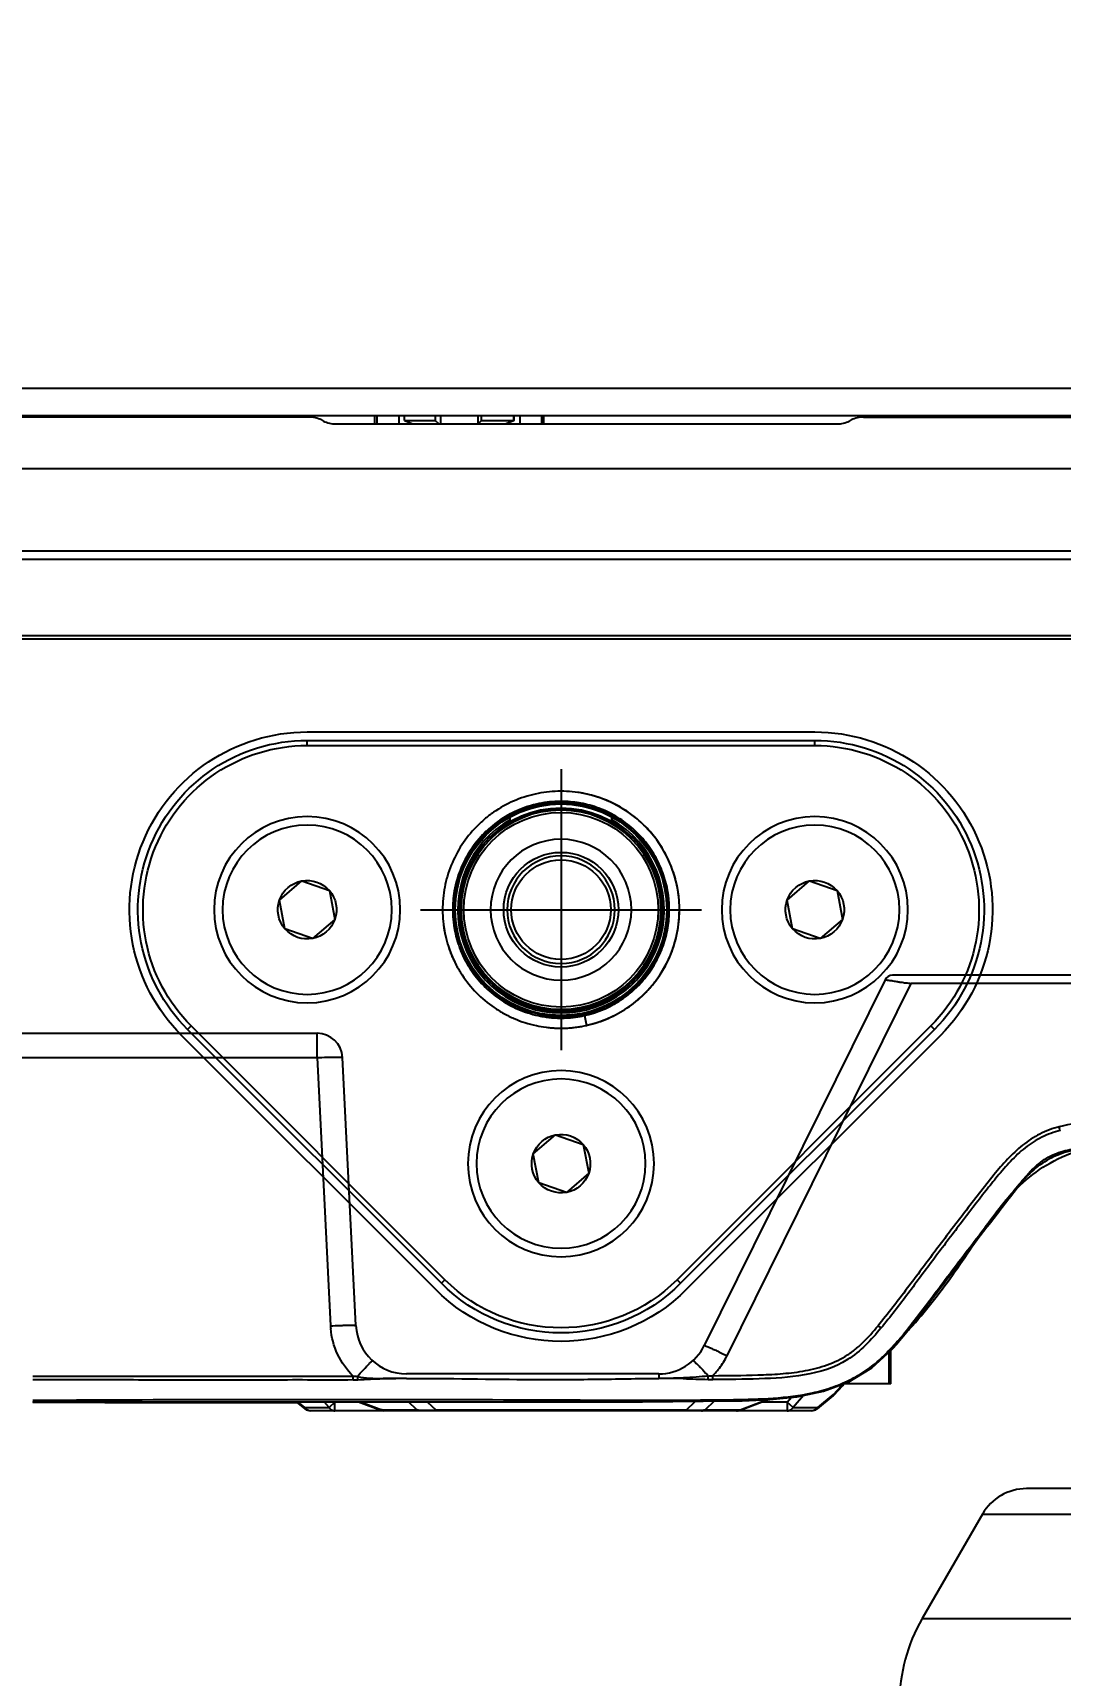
# Model space of a CAD drawing. Header units: millimetres. Extents: x -73584 to -37571, y -61249 to -50748.
# Drawn here: x -54725.5 to -54664.8, y -56893.9 to -56796.9 of the extents above; entities that cross this region are included whole.
import ezdxf

# ---------------------------------------------------------------- set-up
doc = ezdxf.new("R2010")
doc.units = ezdxf.units.MM
doc.header["$LTSCALE"] = 200
doc.header["$PDSIZE"] = -1
doc.linetypes.add('DOT_CENTER', pattern=[14, 12, -1, 0, -1])
for name, color, linetype in [('1', 7, 'Continuous'), ('_X2_56FE5C42_X0__01_3127', 7, 'Continuous'), ('_X2_56FE5C42_X0__01_3128', 7, 'Continuous'), ('DIM', 3, 'Continuous')]:
    doc.layers.add(name, color=color, linetype=linetype)
doc.styles.add('TSSD_Dimension', font='tssdeng.shx', dxfattribs={"width": 0.7, "bigfont": 'hztxt.shx'})
doc.dimstyles.new('TSSD_20_20', dxfattribs={"dimtxt": 60, "dimasz": 20, "dimexe": 20, "dimexo": 50, "dimgap": 20, "dimtad": 1, "dimdec": 0, "dimzin": 0, "dimdsep": 46, "dimtxsty": 'TSSD_Dimension', "dimblk": 'ARCHTICK', "dimcen": 0, "dimdle": 20, "dimclrt": 7, "dimadec": 0, "dimazin": 0, "dimtfac": 1, "dimtdec": 0, "dimtix": 1, "dimtmove": 2, "dimatfit": 3, "dimfxl": 1, "dimtolj": 1, "dimtzin": 0, "dimarcsym": 0})

# ---------------------------------------------------------------- blocks, each defined once
blk = doc.blocks.new('12586')
at = {"color": 7, "linetype": 'Continuous'}
for p, q in [((-40371.546, -54854.821), (-40121.746, -54854.821)), ((-40371.546, -54856.421), (-40121.746, -54856.421)), ((-40296.524, -54856.521), (-40371.233, -54856.521)), ((-40292.652, -54856.921), (-40292.652, -54856.421)), ((-40292.525, -54856.421), (-40292.525, -54856.921)), ((-40291.232, -54856.421), (-40291.231, -54856.921)), ((-40290.897, -54856.729), (-40290.897, -54856.421)), ((-40289.075, -54856.421), (-40289.075, -54856.729)), ((-40288.75, -54856.921), (-40288.75, -54856.421)), ((-40286.552, -54856.421), (-40286.552, -54856.921)), ((-40286.34, -54856.729), (-40286.34, -54856.421)), ((-40284.454, -54856.421), (-40284.454, -54856.729)), ((-40284.406, -54856.729), (-40284.406, -54856.421)), ((-40284.072, -54856.421), (-40284.072, -54856.921)), ((-40282.778, -54856.921), (-40282.778, -54856.421)), ((-40282.652, -54856.921), (-40282.652, -54856.421)), ((-40263.768, -54856.521), (-40229.524, -54856.521)), ((-40262.397, -54856.521), (-40262.397, -54856.421)), ((-40260.897, -54856.521), (-40260.897, -54856.421)), ((-40295.808, -54856.69), (-40295.684, -54856.752)), ((-40294.968, -54856.921), (-40265.324, -54856.921)), ((-40290.897, -54856.729), (-40290.409, -54856.921)), ((-40290.897, -54856.729), (-40289.075, -54856.729)), ((-40288.861, -54856.921), (-40289.075, -54856.729)), ((-40286.34, -54856.729), (-40286.537, -54856.921)), ((-40286.34, -54856.729), (-40284.454, -54856.729)), ((-40284.935, -54856.921), (-40284.454, -54856.729)), ((-40284.406, -54856.729), (-40284.894, -54856.921)), ((-40264.608, -54856.752), (-40264.484, -54856.69)), ((-40319.146, -54859.55), (-40174.146, -54859.55)), ((-40370.397, -54864.921), (-39872.897, -54864.921)), ((-40319.146, -54864.421), (-40146.146, -54864.421)), ((-40284.647, -54880.549), (-40284.647, -54880.154)), ((-40278.647, -54880.549), (-40278.647, -54880.152)), ((-40288.566, -54886.677), (-40288.565, -54886.686)), ((-40288.566, -54886.677), (-40288.565, -54886.686)), ((-40287.717, -54887.647), (-40287.712, -54887.662)), ((-40287.716, -54887.647), (-40287.707, -54887.677)), ((-40287.712, -54887.662), (-40287.707, -54887.677)), ((-40287.79, -54888.976), (-40287.785, -54888.986)), ((-40287.79, -54888.976), (-40287.785, -54888.986)), ((-40182.606, -54889.487), (-40262.049, -54889.487)), ((-40262.497, -54889.765), (-40273.178, -54911.369)), ((-40271.833, -54911.97), (-40260.956, -54889.975)), ((-40182.606, -54889.971), (-40260.956, -54889.975)), ((-40280.265, -54891.87), (-40280.135, -54892.456)), ((-40328.347, -54892.921), (-40296.061, -54892.921)), ((-40296.061, -54894.357), (-40296.061, -54892.921)), ((-40327.947, -54894.357), (-40296.061, -54894.357)), ((-40296.061, -54894.357), (-40295.265, -54910.201)), ((-40293.767, -54910.19), (-40294.563, -54894.346)), ((-40312.858, -54913.172), (-40293.938, -54913.172)), ((-40293.938, -54913.4), (-40293.938, -54913.172)), ((-40275.867, -54913.039), (-40290.771, -54913.039)), ((-40272.675, -54913.372), (-40272.677, -54913.15)), ((-40312.858, -54914.695), (-40312.858, -54914.722)), ((-40297.719, -54914.722), (-40297.258, -54914.722)), ((-40297.719, -54914.723), (-40297.258, -54914.723))]:
    blk.add_line(p, q, dxfattribs=at)
for points in [[(-40271.462, -54914.641), (-40270.944, -54914.628), (-40269.313, -54914.557), (-40267.703, -54914.392), (-40266.132, -54914.067), (-40264.641, -54913.516), (-40263.279, -54912.689), (-40262.09, -54911.609), (-40261.726, -54911.204)], [(-40312.858, -54914.689), (-40305.891, -54914.689), (-40298.114, -54914.69), (-40290.673, -54914.687), (-40283.574, -54914.686), (-40276.823, -54914.695), (-40271.462, -54914.642)]]:
    blk.add_lwpolyline(points, dxfattribs=at)
for radius in [6.25, 5.9, 5.75, 3.388, 2.941]:
    blk.add_circle((-40281.647, -54885.621), radius, dxfattribs=at)
for centre, radius, start, end in [((-40296.524, -54858.121), 1.6, 63.43495, 90), ((-40263.768, -54858.121), 1.6, 90, 116.56505), ((-40294.968, -54855.321), 1.6, 243.43495, 270), ((-40265.324, -54855.321), 1.6, 270, 296.56505), ((-40281.647, -54885.625), 7.004, 80.39106, 81.90743), ((-40281.647, -54885.621), 7, 282.66703, 80.38883), ((-40281.646, -54885.617), 6.996, 79.353, 80.39098), ((-40281.648, -54885.627), 6.406, 80.73124, 83.32806), ((-40281.648, -54885.629), 6.409, 80.49497, 80.73138), ((-40281.648, -54885.63), 6.409, 80.26272, 80.49497), ((-40281.647, -54885.621), 6.1, 119.47483, 60.50866), ((-40281.647, -54885.621), 6.4, 282.4693, 11.83589), ((-40281.634, -54885.618), 6.387, 13.45725, 14.3024), ((-40281.637, -54885.619), 6.39, 11.83339, 13.45683), ((-40281.637, -54885.62), 6.99, 8.13284, 9.72079), ((-40281.633, -54885.619), 6.986, 7.30389, 8.13244), ((-40281.648, -54885.622), 6.999, 186.8209, 187.588), ((-40281.656, -54885.623), 6.991, 187.58793, 188.67282), ((-40281.647, -54885.621), 7, 188.67611, 190.64241), ((-40281.649, -54885.621), 6.998, 188.74753, 192.25943), ((-40281.66, -54885.623), 6.387, 188.17754, 188.45543), ((-40281.656, -54885.622), 6.39, 188.45747, 190.03392), ((-40281.638, -54885.619), 6.408, 188.46255, 197.60041), ((-40281.639, -54885.619), 6.408, 193.45731, 196.0237), ((-40281.65, -54885.622), 6.396, 196.02364, 198.45625), ((-40281.663, -54885.626), 6.383, 197.60779, 198.46059), ((-40281.648, -54885.621), 6.998, 198.16451, 200.67268), ((-40281.66, -54885.625), 6.986, 198.69601, 199.60117), ((-40281.635, -54885.616), 7.012, 199.6029, 203.66484), ((-40281.638, -54885.618), 7.009, 200.67258, 203.177), ((-40281.641, -54885.619), 7.006, 203.1769, 205.68232), ((-40281.633, -54885.615), 7.015, 203.66413, 205.44928), ((-40281.653, -54885.625), 6.993, 205.44817, 208.63483), ((-40281.636, -54885.616), 6.411, 200.07798, 202.70069), ((-40281.64, -54885.618), 6.407, 201.16855, 203.7352), ((-40281.632, -54885.615), 6.416, 202.70027, 205.16131), ((-40281.64, -54885.618), 6.408, 203.73509, 206.30148), ((-40281.647, -54885.622), 6.399, 205.16084, 207.78617), ((-40281.65, -54885.623), 6.396, 206.30142, 208.73402), ((-40281.669, -54885.633), 6.375, 207.78713, 208.73474), ((-40262.049, -54889.987), 0.5, 90, 153.69201), ((-40259.757, -54877.892), 12.143, 261.44415, 262.84591), ((-40259.966, -54879.586), 10.436, 262.82386, 264.55372), ((-40281.644, -54885.61), 7.011, 257.82611, 258.02263), ((-40281.645, -54885.616), 7.005, 258.02222, 262.75052), ((-40281.648, -54885.63), 6.391, 259.16792, 259.79162), ((-40281.646, -54885.621), 6.4, 259.16552, 262.29319), ((-40281.648, -54885.626), 6.395, 261.33672, 262.29826), ((-40281.646, -54885.618), 6.403, 262.2984, 263.96233), ((-40281.646, -54885.615), 6.406, 262.29865, 263.25547), ((-40281.646, -54885.612), 6.409, 263.9624, 266.42576), ((-40281.646, -54885.62), 6.401, 265.77381, 268.29527), ((-40281.646, -54885.617), 6.404, 266.42563, 269.05193), ((-40281.647, -54885.631), 6.39, 268.29628, 270.82186), ((-40281.647, -54885.617), 6.404, 270.82228, 273.34252), ((-40281.647, -54885.621), 6.4, 271.52166, 274.15255), ((-40281.647, -54885.612), 6.409, 273.34241, 275.86074), ((-40281.647, -54885.612), 6.409, 274.15241, 276.61023), ((-40281.646, -54885.62), 6.401, 275.86064, 278.3821), ((-40281.646, -54885.627), 6.994, 277.64012, 280.10664), ((-40281.645, -54885.631), 6.39, 278.38311, 280.9087), ((-40281.645, -54885.629), 6.991, 277.70293, 279.89497), ((-40281.645, -54885.631), 6.39, 279.24303, 281.70453), ((-40281.649, -54885.612), 7.009, 282.47099, 282.87651), ((-40281.648, -54885.612), 7.009, 282.47041, 282.66703), ((-40296.061, -54894.421), 1.5, 2.87547, 90), ((-40281.646, -54885.614), 7.007, 262.95177, 265.31491), ((-40281.646, -54885.622), 6.999, 264.24499, 267.75645), ((-40281.647, -54885.626), 6.995, 265.31479, 267.78111), ((-40281.647, -54885.63), 6.991, 267.75832, 269.68446), ((-40281.647, -54885.627), 6.994, 267.78254, 270.24903), ((-40281.647, -54885.614), 7.007, 270.24894, 272.711), ((-40281.647, -54885.613), 7.008, 272.7109, 275.17246), ((-40281.646, -54885.626), 6.995, 275.17237, 277.63869), ((-40071.273, -55047.155), 233.93, 141.92436, 142.38081), ((-40290.585, -54909.949), 4.687, 183.09262, 185.01805), ((-40290.771, -54910.039), 3, 182.87547, 270), ((-40276.726, -54896.452), 20.978, 313.85531, 316.92353), ((-40280.988, -54892.437), 26.834, 316.8775, 318.38832), ((-40283.537, -54890.155), 30.255, 318.36296, 318.5226), ((-40275.867, -54910.039), 3, 270, 333.69201), ((-40274.521, -54898.717), 17.817, 313.02721, 313.78645), ((-40275.88, -54909.967), 4.515, 318.25995, 321.33645), ((-40275.882, -54909.965), 4.518, 321.33917, 332.41937), ((-40275.836, -54909.991), 4.465, 332.44197, 333.69168), ((-40293.557, -54908.993), 4.196, 264.78754, 268.31473), ((-40295.492, -54880.05), 33.386, 272.66808, 273.1496), ((-40290.963, -54962.368), 49.059, 90.52193, 91.39901), ((-40290.775, -54982.275), 68.967, 89.99649, 90.52766), ((-40275.44, -54949.532), 36.225, 89.79265, 90.67982), ((-40275.429, -54941.947), 28.64, 89.53371, 89.76084), ((-40275.563, -54952.338), 39.033, 88.31984, 89.46141), ((-40272.726, -54909.077), 4.294, 266.93209, 270.68591), ((-40273.101, -54909.002), 4.169, 272.26498, 275.83105), ((-40275.867, -54909.978), 4.498, 315.16257, 318.26001), ((-40269.028, -54905.848), 8.789, 296.98008, 297.97762)]:
    blk.add_arc(centre, radius, start, end, dxfattribs=at)
for points, knots in [([(-40280.478, -54878.719), (-40280.921, -54878.644), (-40281.601, -54878.596), (-40282.5, -54878.662), (-40283.389, -54878.815), (-40284.467, -54879.166), (-40285.457, -54879.719), (-40286.174, -54880.268), (-40286.834, -54880.883), (-40287.544, -54881.769), (-40288.174, -54882.975), (-40288.562, -54884.28), (-40288.69, -54885.636), (-40288.556, -54886.991), (-40288.228, -54888.078), (-40287.845, -54888.897), (-40287.384, -54889.676), (-40286.67, -54890.559), (-40285.798, -54891.289), (-40285.027, -54891.763), (-40284.215, -54892.16), (-40283.564, -54892.368), (-40283.123, -54892.464)], [0, 0, 0, 0, 0.06235, 0.093571, 0.124797, 0.187192, 0.249609, 0.280861, 0.312117, 0.374572, 0.437043, 0.49953, 0.562032, 0.624548, 0.687075, 0.71838, 0.749687, 0.812235, 0.874792, 0.90611, 0.937429, 1, 1, 1, 1]), ([(-40274.747, -54884.439), (-40274.807, -54884.09), (-40274.98, -54883.4), (-40275.393, -54882.417), (-40275.949, -54881.507), (-40276.638, -54880.693), (-40277.441, -54879.991), (-40278.341, -54879.42), (-40279.318, -54878.991), (-40280.005, -54878.807), (-40280.353, -54878.742)], [0, 0, 0, 0, 0.125, 0.25, 0.375001, 0.5, 0.625, 0.75, 0.875, 1, 1, 1, 1]), ([(-40280.903, -54879.264), (-40281.387, -54879.208), (-40282.371, -54879.206), (-40283.806, -54879.537), (-40285.13, -54880.185), (-40286.271, -54881.116), (-40287.172, -54882.282), (-40287.785, -54883.623), (-40288.079, -54885.066), (-40288.051, -54886.05), (-40287.981, -54886.532)], [0, 0, 0, 0, 0.125, 0.25, 0.375, 0.5, 0.625, 0.75, 0.875, 1, 1, 1, 1]), ([(-40280.616, -54879.305), (-40281.024, -54879.238), (-40281.648, -54879.197), (-40282.474, -54879.265), (-40283.291, -54879.411), (-40284.279, -54879.743), (-40285.184, -54880.259), (-40285.837, -54880.771), (-40286.439, -54881.343), (-40287.081, -54882.165), (-40287.647, -54883.281), (-40287.986, -54884.486), (-40288.086, -54885.734), (-40287.943, -54886.978), (-40287.624, -54887.973), (-40287.258, -54888.72), (-40286.821, -54889.428), (-40286.148, -54890.227), (-40285.333, -54890.882), (-40284.615, -54891.302), (-40283.86, -54891.651), (-40283.257, -54891.829), (-40282.849, -54891.907)], [0, 0, 0, 0, 0.062324, 0.093534, 0.12475, 0.187129, 0.249532, 0.280779, 0.312033, 0.374481, 0.436951, 0.499439, 0.561945, 0.624467, 0.687003, 0.718314, 0.749627, 0.812188, 0.874759, 0.906085, 0.937413, 1, 1, 1, 1]), ([(-40280.265, -54891.87), (-40279.907, -54891.791), (-40279.204, -54891.571), (-40278.222, -54891.065), (-40277.34, -54890.398), (-40276.585, -54889.59), (-40275.98, -54888.663), (-40275.542, -54887.646), (-40275.285, -54886.568), (-40275.217, -54885.461), (-40275.34, -54884.358), (-40275.651, -54883.293), (-40276.141, -54882.296), (-40276.795, -54881.398), (-40277.595, -54880.625), (-40278.363, -54880.106), (-40279.024, -54879.774), (-40279.711, -54879.501), (-40280.251, -54879.364), (-40280.616, -54879.305)], [0, 0, 0, 0, 0.062213, 0.124469, 0.186766, 0.249104, 0.311482, 0.373898, 0.436352, 0.498842, 0.561368, 0.623927, 0.68652, 0.749145, 0.8118, 0.874486, 0.905869, 0.937259, 1, 1, 1, 1]), ([(-40280.087, -54892.445), (-40279.668, -54892.349), (-40278.847, -54892.08), (-40277.712, -54891.458), (-40276.876, -54890.775), (-40276.291, -54890.144), (-40275.767, -54889.463), (-40275.233, -54888.524), (-40274.881, -54887.504), (-40274.714, -54886.66), (-40274.626, -54885.805), (-40274.649, -54885.157), (-40274.703, -54884.731)], [0, 0, 0, 0, 0.124967, 0.249934, 0.3749, 0.43745, 0.5, 0.624967, 0.749934, 0.812483, 0.875033, 1, 1, 1, 1]), ([(-40262.497, -54889.765), (-40262.495, -54889.761), (-40262.473, -54889.764), (-40262.442, -54889.763), (-40262.383, -54889.771), (-40262.307, -54889.781), (-40262.21, -54889.795), (-40262.049, -54889.821), (-40261.92, -54889.843), (-40261.829, -54889.858)], [0, 0, 0, 0, 0.020854, 0.073762, 0.15865, 0.274551, 0.4193, 0.590274, 1, 1, 1, 1]), ([(-40261.829, -54889.858), (-40261.808, -54889.861), (-40261.72, -54889.876), (-40261.631, -54889.89), (-40261.564, -54889.9)], [0, 0, 0, 0, 0.239887, 1, 1, 1, 1]), ([(-40282.529, -54892.565), (-40282.132, -54892.616), (-40281.326, -54892.648), (-40280.527, -54892.542), (-40280.135, -54892.456)], [0, 0, 0, 0, 0.499989, 1, 1, 1, 1]), ([(-40282.504, -54891.963), (-40282.133, -54892.014), (-40281.379, -54892.049), (-40280.631, -54891.951), (-40280.265, -54891.87)], [0, 0, 0, 0, 0.499987, 1, 1, 1, 1]), ([(-40296.061, -54894.357), (-40295.87, -54894.348), (-40295.593, -54894.336), (-40295.24, -54894.326), (-40295.017, -54894.322), (-40294.832, -54894.322), (-40294.697, -54894.325), (-40294.611, -54894.331), (-40294.576, -54894.338), (-40294.563, -54894.343), (-40294.563, -54894.346)], [0, 0, 0, 0, 0.38161, 0.554046, 0.705081, 0.829079, 0.921515, 0.978703, 0.993646, 1, 1, 1, 1]), ([(-40236.1, -54898.156), (-40237.443, -54898.156), (-40240.13, -54898.157), (-40243.49, -54898.155), (-40246.176, -54898.16), (-40247.855, -54898.151), (-40249.2, -54898.159), (-40250.542, -54898.185), (-40251.554, -54898.28), (-40252.204, -54898.443)], [0, 0, 0, 0, 0.250029, 0.500048, 0.625089, 0.749955, 0.812497, 0.875288, 1, 1, 1, 1]), ([(-40252.204, -54898.443), (-40252.599, -54898.542), (-40253.367, -54898.833), (-40254.393, -54899.507), (-40255.278, -54900.352), (-40255.806, -54900.97), (-40256.062, -54901.285)], [0, 0, 0, 0, 0.250137, 0.50023, 0.750295, 1, 1, 1, 1]), ([(-40252.149, -54898.658), (-40252.522, -54898.757), (-40253.253, -54899.029), (-40254.246, -54899.657), (-40255.095, -54900.482), (-40255.613, -54901.077), (-40255.867, -54901.384)], [0, 0, 0, 0, 0.246372, 0.495276, 0.745481, 1, 1, 1, 1]), ([(-40252.149, -54898.658), (-40252.153, -54898.644), (-40252.172, -54898.572), (-40252.19, -54898.5), (-40252.204, -54898.443)], [0, 0, 0, 0, 0.201303, 1, 1, 1, 1]), ([(-40236.1, -54899.712), (-40236.951, -54899.711), (-40238.654, -54899.706), (-40241.209, -54899.704), (-40243.764, -54899.707), (-40246.321, -54899.7), (-40248.866, -54899.726), (-40251.029, -54899.656), (-40252.663, -54900.222), (-40253.745, -54900.937), (-40254.592, -54901.908), (-40255.093, -54902.598), (-40255.356, -54902.935)], [0, 0, 0, 0, 0.124879, 0.249769, 0.37466, 0.49955, 0.624428, 0.749305, 0.812272, 0.874888, 0.93725, 1, 1, 1, 1]), ([(-40254.666, -54901.949), (-40254.421, -54901.658), (-40253.947, -54901.088), (-40253.12, -54900.345), (-40252.119, -54899.875), (-40251.025, -54899.694), (-40249.904, -54899.633), (-40248.767, -54899.626), (-40247.627, -54899.623), (-40246.105, -54899.627), (-40244.203, -54899.625), (-40241.921, -54899.625), (-40239.638, -54899.626), (-40238.116, -54899.626), (-40237.356, -54899.626)], [0, 0, 0, 0, 0.062968, 0.12315, 0.182735, 0.243492, 0.305968, 0.368988, 0.432009, 0.495142, 0.621361, 0.747569, 0.873787, 1, 1, 1, 1]), ([(-40252.743, -54900.584), (-40252.135, -54900.239), (-40250.823, -54899.695), (-40248.705, -54899.547), (-40246.956, -54899.682), (-40245.545, -54899.767), (-40244.14, -54899.799), (-40242.392, -54899.778), (-40240.296, -54899.733), (-40238.199, -54899.735), (-40236.8, -54899.741), (-40236.1, -54899.741)], [0, 0, 0, 0, 0.124871, 0.248647, 0.374984, 0.438198, 0.500961, 0.625697, 0.750209, 0.875052, 1, 1, 1, 1]), ([(-40256.062, -54901.285), (-40256.358, -54901.648), (-40256.931, -54902.39), (-40257.795, -54903.498), (-40258.65, -54904.614), (-40259.779, -54906.109), (-40261.174, -54907.991), (-40262.32, -54909.474), (-40262.913, -54910.2)], [0, 0, 0, 0, 0.124998, 0.249999, 0.374999, 0.499999, 0.749997, 1, 1, 1, 1]), ([(-40256.058, -54903.661), (-40255.671, -54903.144), (-40255.12, -54902.475), (-40254.497, -54901.878), (-40254.335, -54901.734)], [0, 0, 0, 0, 0.748971, 1, 1, 1, 1]), ([(-40256.542, -54902.23), (-40257.051, -54902.879), (-40258.069, -54904.202), (-40259.601, -54906.223), (-40261.132, -54908.294), (-40262.181, -54909.674), (-40262.737, -54910.339)], [0, 0, 0, 0, 0.242639, 0.49081, 0.745256, 1, 1, 1, 1]), ([(-40255.356, -54902.935), (-40255.891, -54903.619), (-40256.952, -54904.992), (-40258.527, -54907.066), (-40260.108, -54909.143), (-40261.157, -54910.536), (-40261.729, -54911.197)], [0, 0, 0, 0, 0.249467, 0.499018, 0.748845, 1, 1, 1, 1]), ([(-40255.425, -54902.887), (-40255.414, -54902.896), (-40255.403, -54902.905), (-40255.347, -54902.944), (-40255.356, -54902.935)], [0, 0, 0, 0, 0.525405, 1, 1, 1, 1]), ([(-40260.87, -54910.194), (-40260.419, -54909.684), (-40259.557, -54908.639), (-40258.351, -54907.007), (-40257.22, -54905.327), (-40256.464, -54904.204), (-40256.058, -54903.661)], [0, 0, 0, 0, 0.251392, 0.500124, 0.749519, 1, 1, 1, 1]), ([(-40260.776, -54909.89), (-40260.07, -54908.972), (-40258.676, -54907.122), (-40257.273, -54905.279), (-40256.566, -54904.361)], [0, 0, 0, 0, 0.500114, 1, 1, 1, 1]), ([(-40261.795, -54911.158), (-40261.706, -54911.055), (-40261.358, -54910.639), (-40261.024, -54910.212), (-40260.776, -54909.89)], [0, 0, 0, 0, 0.251312, 1, 1, 1, 1]), ([(-40295.265, -54910.201), (-40295.082, -54910.192), (-40294.808, -54910.181), (-40294.456, -54910.171), (-40294.221, -54910.166), (-40294.034, -54910.167), (-40293.886, -54910.168), (-40293.82, -54910.179), (-40293.767, -54910.181), (-40293.767, -54910.19)], [0, 0, 0, 0, 0.367238, 0.545804, 0.705333, 0.834646, 0.927747, 0.981577, 1, 1, 1, 1]), ([(-40293.938, -54913.172), (-40294.31, -54912.801), (-40294.935, -54911.924), (-40295.208, -54910.882), (-40295.254, -54910.359)], [0, 0, 0, 0, 0.50003, 1, 1, 1, 1]), ([(-40272.677, -54913.15), (-40271.79, -54913.14), (-40270.459, -54913.134), (-40268.686, -54913.051), (-40267.36, -54912.907), (-40266.057, -54912.601), (-40265.034, -54912.142), (-40264.297, -54911.641), (-40263.631, -54911.051), (-40263.194, -54910.544), (-40262.913, -54910.2)], [0, 0, 0, 0, 0.249714, 0.374576, 0.499555, 0.624575, 0.749942, 0.812405, 0.874828, 1, 1, 1, 1]), ([(-40262.737, -54910.339), (-40263.318, -54911.032), (-40264.582, -54912.405), (-40267.257, -54913.221), (-40269.959, -54913.343), (-40271.765, -54913.387), (-40272.675, -54913.372)], [0, 0, 0, 0, 0.250242, 0.500613, 0.748194, 1, 1, 1, 1]), ([(-40262.738, -54910.338), (-40262.75, -54910.329), (-40262.809, -54910.284), (-40262.867, -54910.237), (-40262.913, -54910.2)], [0, 0, 0, 0, 0.204171, 1, 1, 1, 1]), ([(-40273.178, -54911.369), (-40273.177, -54911.367), (-40273.165, -54911.367), (-40273.134, -54911.375), (-40273.057, -54911.403), (-40272.934, -54911.454), (-40272.761, -54911.529), (-40272.553, -54911.624), (-40272.238, -54911.772), (-40271.996, -54911.89), (-40271.833, -54911.97)], [0, 0, 0, 0, 0.005344, 0.018455, 0.072041, 0.164747, 0.293578, 0.452685, 0.631152, 1, 1, 1, 1]), ([(-40262.747, -54912.141), (-40262.664, -54912.064), (-40262.334, -54911.749), (-40262.025, -54911.413), (-40261.799, -54911.155)], [0, 0, 0, 0, 0.247856, 1, 1, 1, 1]), ([(-40261.798, -54911.156), (-40261.782, -54911.168), (-40261.76, -54911.186), (-40261.737, -54911.199), (-40261.728, -54911.205), (-40261.726, -54911.204)], [0, 0, 0, 0, 0.718869, 0.917635, 1, 1, 1, 1]), ([(-40293.68, -54913.188), (-40293.568, -54913.065), (-40293.403, -54912.887), (-40293.192, -54912.661), (-40293.057, -54912.52), (-40292.947, -54912.408), (-40292.874, -54912.336), (-40292.83, -54912.296), (-40292.808, -54912.276), (-40292.796, -54912.268), (-40292.787, -54912.261), (-40292.785, -54912.263)], [0, 0, 0, 0, 0.38669, 0.565302, 0.719937, 0.841748, 0.928934, 0.95954, 0.981501, 0.994867, 1, 1, 1, 1]), ([(-40273.838, -54912.249), (-40273.836, -54912.247), (-40273.826, -54912.255), (-40273.813, -54912.264), (-40273.788, -54912.286), (-40273.74, -54912.331), (-40273.661, -54912.409), (-40273.548, -54912.522), (-40273.415, -54912.66), (-40273.208, -54912.877), (-40273.047, -54913.049), (-40272.936, -54913.168)], [0, 0, 0, 0, 0.005706, 0.020712, 0.045335, 0.07956, 0.175413, 0.301884, 0.451972, 0.621071, 1, 1, 1, 1]), ([(-40271.463, -54914.56), (-40270.676, -54914.547), (-40269.111, -54914.513), (-40267.168, -54914.279), (-40265.67, -54913.874), (-40264.604, -54913.438), (-40263.611, -54912.871), (-40263.023, -54912.394), (-40262.747, -54912.141)], [0, 0, 0, 0, 0.25468, 0.507088, 0.630998, 0.755956, 0.878769, 1, 1, 1, 1]), ([(-40293.938, -54913.4), (-40294.734, -54913.437), (-40296.321, -54913.392), (-40298.687, -54913.41), (-40301.036, -54913.412), (-40303.38, -54913.409), (-40305.73, -54913.405), (-40308.89, -54913.398), (-40311.268, -54913.394), (-40312.858, -54913.389)], [0, 0, 0, 0, 0.126307, 0.251436, 0.375225, 0.498844, 0.622982, 0.747819, 1, 1, 1, 1]), ([(-40293.68, -54913.188), (-40293.679, -54913.207), (-40293.673, -54913.273), (-40293.666, -54913.339), (-40293.658, -54913.386)], [0, 0, 0, 0, 0.283938, 1, 1, 1, 1]), ([(-40290.771, -54913.308), (-40288.287, -54913.303), (-40284.562, -54913.387), (-40279.595, -54913.366), (-40277.112, -54913.317), (-40275.87, -54913.309)], [0, 0, 0, 0, 0.500017, 0.750016, 1, 1, 1, 1]), ([(-40275.867, -54913.039), (-40275.869, -54913.039), (-40275.866, -54913.049), (-40275.869, -54913.059), (-40275.868, -54913.084), (-40275.869, -54913.129), (-40275.869, -54913.206), (-40275.87, -54913.272), (-40275.87, -54913.31)], [0, 0, 0, 0, 0.01731, 0.068234, 0.151354, 0.265245, 0.579636, 1, 1, 1, 1]), ([(-40272.956, -54913.367), (-40272.954, -54913.353), (-40272.945, -54913.287), (-40272.939, -54913.221), (-40272.936, -54913.168)], [0, 0, 0, 0, 0.203965, 1, 1, 1, 1]), ([(-40312.858, -54914.598), (-40309.409, -54914.574), (-40302.51, -54914.548), (-40292.163, -54914.549), (-40281.814, -54914.568), (-40274.914, -54914.617), (-40271.463, -54914.56)], [0, 0, 0, 0, 0.249997, 0.499986, 0.749874, 1, 1, 1, 1]), ([(-40271.463, -54914.56), (-40271.463, -54914.571), (-40271.463, -54914.591), (-40271.461, -54914.617), (-40271.464, -54914.632), (-40271.46, -54914.641), (-40271.462, -54914.642)], [0, 0, 0, 0, 0.41346, 0.733034, 0.933238, 1, 1, 1, 1])]:
    blk.add_open_spline(points, degree=3, knots=knots, dxfattribs=at)
for points in [[(-40254.335, -54901.734), (-40253.848, -54901.297), (-40253.313, -54900.907), (-40252.743, -54900.584)], [(-40255.867, -54901.384), (-40256.096, -54901.662), (-40256.32, -54901.946), (-40256.542, -54902.23)], [(-40255.425, -54902.888), (-40255.177, -54902.571), (-40254.925, -54902.256), (-40254.666, -54901.949)], [(-40293.68, -54913.188), (-40293.203, -54913.303), (-40292.703, -54913.309), (-40292.212, -54913.311)], [(-40293.658, -54913.386), (-40293.159, -54913.359), (-40292.66, -54913.336), (-40292.161, -54913.324)], [(-40292.212, -54913.311), (-40291.945, -54913.313), (-40291.677, -54913.311), (-40291.41, -54913.311)], [(-40274.4, -54913.28), (-40274.665, -54913.291), (-40274.93, -54913.298), (-40275.196, -54913.305)], [(-40274.418, -54913.322), (-40273.931, -54913.336), (-40273.444, -54913.355), (-40272.956, -54913.367)], [(-40272.936, -54913.168), (-40273.423, -54913.22), (-40273.911, -54913.26), (-40274.4, -54913.28)], [(-40312.858, -54914.722), (-40307.812, -54914.722), (-40302.766, -54914.723), (-40297.719, -54914.723)]]:
    blk.add_open_spline(points, degree=3, dxfattribs=at)
at = {"layer": '_X2_56FE5C42_X0__01_3127', "color": 7, "linetype": 'Continuous'}
for p, q in [((-40265.543, -54914.258), (-40265.077, -54913.754)), ((-40265.03, -54913.765), (-40265.523, -54914.298)), ((-40265.077, -54913.754), (-40265.286, -54913.754)), ((-40297.297, -54914.69), (-40296.783, -54915.109)), ((-40297.22, -54914.69), (-40296.814, -54915.021)), ((-40295.357, -54915.021), (-40295.645, -54914.689)), ((-40295.011, -54914.721), (-40295.357, -54915.021)), ((-40295.039, -54914.689), (-40295.011, -54914.721)), ((-40295.011, -54915.221), (-40295.011, -54914.721)), ((-40293.525, -54914.721), (-40295.011, -54914.721)), ((-40293.61, -54914.689), (-40292.288, -54915.189)), ((-40293.497, -54914.689), (-40292.229, -54915.168)), ((-40290.16, -54915.168), (-40290.661, -54914.687)), ((-40289.551, -54914.687), (-40289.033, -54915.185)), ((-40274.26, -54915.185), (-40273.718, -54914.664)), ((-40272.597, -54914.653), (-40273.133, -54915.168)), ((-40271.064, -54915.168), (-40269.465, -54914.563)), ((-40269.337, -54914.558), (-40271.005, -54915.189)), ((-40268.282, -54914.721), (-40269.769, -54914.721)), ((-40268.282, -54914.721), (-40268.026, -54914.425)), ((-40268.282, -54914.721), (-40268.282, -54915.221)), ((-40267.936, -54915.021), (-40268.282, -54914.721)), ((-40267.323, -54914.314), (-40267.936, -54915.021)), ((-40265.574, -54914.346), (-40266.51, -54915.109)), ((-40266.479, -54915.021), (-40265.543, -54914.258)), ((-40265.536, -54914.268), (-40265.543, -54914.258)), ((-40296.814, -54915.021), (-40295.357, -54915.021)), ((-40266.826, -54915.221), (-40296.467, -54915.221)), ((-40292.288, -54915.189), (-40292.288, -54915.189)), ((-40292.229, -54915.168), (-40290.16, -54915.168)), ((-40289.033, -54915.221), (-40289.033, -54915.185)), ((-40274.26, -54915.185), (-40289.033, -54915.185)), ((-40274.26, -54915.221), (-40274.26, -54915.185)), ((-40273.133, -54915.168), (-40271.064, -54915.168)), ((-40267.936, -54915.021), (-40266.479, -54915.021))]:
    blk.add_line(p, q, dxfattribs=at)
for points in [[(-40292.288, -54915.189), (-40292.271, -54915.195), (-40292.192, -54915.214), (-40292.111, -54915.221)], [(-40271.182, -54915.221), (-40271.101, -54915.214), (-40271.022, -54915.195), (-40271.005, -54915.189)]]:
    blk.add_lwpolyline(points, dxfattribs=at)
for centre, radius, start, end in [((-40265.397, -54913.425), 0.5, 317.22375, 336.25168), ((-40265.89, -54913.958), 0.5, 309.18288, 317.22375), ((-40296.406, -54914.756), 0.486, 212.98319, 221.5186), ((-40296.467, -54914.721), 0.5, 230.81712, 270), ((-40289.513, -54892.6), 22.59, 271.01196, 271.21911), ((-40273.773, -54892.204), 22.986, 268.78627, 268.98962), ((-40266.826, -54914.721), 0.5, 270, 309.17258), ((-40266.885, -54914.757), 0.484, 317.11927, 327.02598)]:
    blk.add_arc(centre, radius, start, end, dxfattribs=at)
for points, knots in [([(-40265.029, -54913.659), (-40265.032, -54913.668), (-40265.046, -54913.701), (-40265.063, -54913.732), (-40265.077, -54913.754)], [0, 0, 0, 0, 0.252623, 1, 1, 1, 1]), ([(-40265.077, -54913.754), (-40265.071, -54913.762), (-40265.064, -54913.772), (-40265.057, -54913.784), (-40265.056, -54913.789), (-40265.056, -54913.791)], [0, 0, 0, 0, 0.656301, 0.865922, 1, 1, 1, 1]), ([(-40265.057, -54913.794), (-40265.037, -54913.773), (-40265.005, -54913.725), (-40264.987, -54913.67), (-40264.981, -54913.642)], [0, 0, 0, 0, 0.491711, 1, 1, 1, 1]), ([(-40264.959, -54913.634), (-40264.962, -54913.647), (-40264.978, -54913.694), (-40265.004, -54913.738), (-40265.03, -54913.765)], [0, 0, 0, 0, 0.256438, 1, 1, 1, 1]), ([(-40265.543, -54914.258), (-40265.543, -54914.265), (-40265.544, -54914.289), (-40265.549, -54914.313), (-40265.558, -54914.328)], [0, 0, 0, 0, 0.285771, 1, 1, 1, 1]), ([(-40265.523, -54914.291), (-40265.523, -54914.289), (-40265.527, -54914.281), (-40265.532, -54914.274), (-40265.536, -54914.268)], [0, 0, 0, 0, 0.179605, 1, 1, 1, 1]), ([(-40265.523, -54914.298), (-40265.522, -54914.297), (-40265.521, -54914.295), (-40265.522, -54914.292), (-40265.523, -54914.291)], [0, 0, 0, 0, 0.183091, 1, 1, 1, 1]), ([(-40296.814, -54915.021), (-40296.814, -54915.039), (-40296.812, -54915.071), (-40296.794, -54915.1), (-40296.783, -54915.109)], [0, 0, 0, 0, 0.555208, 1, 1, 1, 1]), ([(-40296.662, -54915.168), (-40296.672, -54915.162), (-40296.711, -54915.137), (-40296.747, -54915.105), (-40296.77, -54915.079)], [0, 0, 0, 0, 0.246186, 1, 1, 1, 1]), ([(-40296.467, -54915.221), (-40296.501, -54915.221), (-40296.569, -54915.212), (-40296.632, -54915.185), (-40296.662, -54915.168)], [0, 0, 0, 0, 0.495593, 1, 1, 1, 1]), ([(-40295.357, -54915.021), (-40295.319, -54915.08), (-40295.241, -54915.158), (-40295.112, -54915.212), (-40295.044, -54915.221), (-40295.011, -54915.221)], [0, 0, 0, 0, 0.5117, 0.757987, 1, 1, 1, 1]), ([(-40292.229, -54915.168), (-40292.234, -54915.169), (-40292.244, -54915.171), (-40292.258, -54915.174), (-40292.269, -54915.177), (-40292.279, -54915.18), (-40292.285, -54915.182), (-40292.289, -54915.184), (-40292.291, -54915.187), (-40292.289, -54915.188), (-40292.288, -54915.189)], [0, 0, 0, 0, 0.237685, 0.444707, 0.619302, 0.759451, 0.862411, 0.926345, 0.957318, 1, 1, 1, 1]), ([(-40292.026, -54915.221), (-40292.043, -54915.221), (-40292.114, -54915.216), (-40292.182, -54915.194), (-40292.229, -54915.168)], [0, 0, 0, 0, 0.244695, 1, 1, 1, 1]), ([(-40289.957, -54915.221), (-40289.975, -54915.221), (-40290.045, -54915.216), (-40290.114, -54915.194), (-40290.16, -54915.168)], [0, 0, 0, 0, 0.248412, 1, 1, 1, 1]), ([(-40290.16, -54915.168), (-40290.151, -54915.169), (-40290.111, -54915.172), (-40290.071, -54915.175), (-40290.04, -54915.176)], [0, 0, 0, 0, 0.233561, 1, 1, 1, 1]), ([(-40290.04, -54915.176), (-40290.026, -54915.177), (-40289.962, -54915.18), (-40289.898, -54915.183), (-40289.849, -54915.184)], [0, 0, 0, 0, 0.230447, 1, 1, 1, 1]), ([(-40289.849, -54915.184), (-40289.796, -54915.186), (-40289.551, -54915.192), (-40289.306, -54915.19), (-40289.114, -54915.187)], [0, 0, 0, 0, 0.217716, 1, 1, 1, 1]), ([(-40274.179, -54915.187), (-40274.111, -54915.188), (-40273.866, -54915.191), (-40273.621, -54915.19), (-40273.444, -54915.184)], [0, 0, 0, 0, 0.275899, 1, 1, 1, 1]), ([(-40273.444, -54915.184), (-40273.427, -54915.184), (-40273.363, -54915.182), (-40273.299, -54915.179), (-40273.253, -54915.176)], [0, 0, 0, 0, 0.269739, 1, 1, 1, 1]), ([(-40273.336, -54915.221), (-40273.318, -54915.221), (-40273.248, -54915.216), (-40273.179, -54915.194), (-40273.133, -54915.168)], [0, 0, 0, 0, 0.248411, 1, 1, 1, 1]), ([(-40273.253, -54915.176), (-40273.242, -54915.176), (-40273.202, -54915.173), (-40273.162, -54915.171), (-40273.133, -54915.168)], [0, 0, 0, 0, 0.266745, 1, 1, 1, 1]), ([(-40271.267, -54915.221), (-40271.25, -54915.221), (-40271.179, -54915.216), (-40271.111, -54915.194), (-40271.064, -54915.168)], [0, 0, 0, 0, 0.244694, 1, 1, 1, 1]), ([(-40271.064, -54915.168), (-40271.059, -54915.169), (-40271.049, -54915.171), (-40271.035, -54915.174), (-40271.024, -54915.177), (-40271.014, -54915.18), (-40271.008, -54915.182), (-40271.004, -54915.184), (-40271.002, -54915.187), (-40271.004, -54915.188), (-40271.005, -54915.189)], [0, 0, 0, 0, 0.237672, 0.445181, 0.620282, 0.760553, 0.863122, 0.926234, 0.957128, 1, 1, 1, 1]), ([(-40268.282, -54915.221), (-40268.249, -54915.221), (-40268.181, -54915.212), (-40268.052, -54915.158), (-40267.974, -54915.08), (-40267.936, -54915.021)], [0, 0, 0, 0, 0.242009, 0.488288, 1, 1, 1, 1]), ([(-40266.531, -54915.087), (-40266.569, -54915.128), (-40266.66, -54915.196), (-40266.772, -54915.221), (-40266.826, -54915.221)], [0, 0, 0, 0, 0.509952, 1, 1, 1, 1]), ([(-40266.51, -54915.109), (-40266.499, -54915.1), (-40266.481, -54915.071), (-40266.479, -54915.039), (-40266.479, -54915.021)], [0, 0, 0, 0, 0.444803, 1, 1, 1, 1])]:
    blk.add_open_spline(points, degree=3, knots=knots, dxfattribs=at)
for points in [[(-40265.056, -54913.791), (-40265.056, -54913.792), (-40265.056, -54913.793), (-40265.057, -54913.794)], [(-40265.558, -54914.328), (-40265.562, -54914.335), (-40265.568, -54914.341), (-40265.574, -54914.346)]]:
    blk.add_open_spline(points, degree=3, dxfattribs=at)
at = {"layer": '_X2_56FE5C42_X0__01_3128', "color": 7, "linetype": 'Continuous'}
for p, q in [((-40262.281, -54911.781), (-40262.281, -54913.621)), ((-40262.147, -54913.621), (-40262.147, -54911.66)), ((-40262.147, -54913.621), (-40264.926, -54913.621))]:
    blk.add_line(p, q, dxfattribs=at)
blk = doc.blocks.new('COUNTERSUNK-HEAD-HEXAGON-SOCKET-BOLTS_DIN-7991_M5x12_A2-70_STAINLESS-STEEL_4__342', base_point=(838.75, -3.18))
at = {"color": 7, "linetype": 'Continuous'}
for p, q in [((842.439, 2.951), (842.114, 1.25)), ((844.074, 3.521), (842.439, 2.951)), ((845.386, 2.39), (844.074, 3.521)), ((845.061, 0.688), (845.386, 2.39)), ((842.114, 1.25), (843.426, 0.118)), ((843.426, 0.118), (845.061, 0.688))]:
    blk.add_line(p, q, dxfattribs=at)
blk.add_circle((843.75, 1.82), 5, dxfattribs=at)
for start, end in [(139.20982, 199.20982), (79.20982, 139.20982), (19.20982, 79.20982), (319.20982, 19.20982), (199.20982, 259.20982), (259.20982, 319.20982)]:
    blk.add_arc((843.75, 1.82), 1.732, start, end, dxfattribs=at)
blk = doc.blocks.new('COUNTERSUNK-HEAD-HEXAGON-SOCKET-BOLTS_DIN-7991_M5x12_A2-70_STAINLESS-STEEL_6__343', base_point=(808.75, -3.18))
at = {"color": 7, "linetype": 'Continuous'}
for p, q in [((812.439, 2.951), (812.114, 1.25)), ((814.074, 3.521), (812.439, 2.951)), ((815.386, 2.39), (814.074, 3.521)), ((815.061, 0.688), (815.386, 2.39)), ((812.114, 1.25), (813.426, 0.118)), ((813.426, 0.118), (815.061, 0.688))]:
    blk.add_line(p, q, dxfattribs=at)
blk.add_circle((813.75, 1.82), 5, dxfattribs=at)
for start, end in [(139.20982, 199.20982), (79.20982, 139.20982), (19.20982, 79.20982), (319.20982, 19.20982), (199.20982, 259.20982), (259.20982, 319.20982)]:
    blk.add_arc((813.75, 1.82), 1.732, start, end, dxfattribs=at)
blk = doc.blocks.new('COUNTERSUNK-HEAD-HEXAGON-SOCKET-BOLTS_DIN-7991_M5x12_A2-70_STAINLESS-STEEL_5__344', base_point=(823.75, -18.18))
at = {"color": 7, "linetype": 'Continuous'}
for p, q in [((829.074, -11.479), (827.439, -12.049)), ((830.386, -12.61), (829.074, -11.479)), ((827.439, -12.049), (827.114, -13.75)), ((830.061, -14.312), (830.386, -12.61)), ((827.114, -13.75), (828.426, -14.882)), ((828.426, -14.882), (830.061, -14.312))]:
    blk.add_line(p, q, dxfattribs=at)
blk.add_circle((828.75, -13.18), 5, dxfattribs=at)
for start, end in [(79.20982, 139.20982), (19.20982, 79.20982), (139.20982, 199.20982), (319.20982, 19.20982), (199.20982, 259.20982), (259.20982, 319.20982)]:
    blk.add_arc((828.75, -13.18), 1.732, start, end, dxfattribs=at)
blk = doc.blocks.new('23-D1025-B_LOCK_PIN_PLATE_Absen-PL_2__346', base_point=(803.75, -23.18))
at = {"color": 7, "linetype": 'Continuous'}
for p, q in [((843.75, 11.82), (813.75, 11.82)), ((843.75, 11.52), (813.75, 11.52)), ((806.679, -5.251), (821.679, -20.251)), ((806.891, -5.039), (821.891, -20.039)), ((835.609, -20.039), (850.609, -5.039)), ((835.821, -20.251), (850.821, -5.251))]:
    blk.add_line(p, q, dxfattribs=at)
at = {"color": 140, "linetype": 'Continuous'}
for p, q in [((813.75, 11.52), (813.75, 11.82)), ((843.75, 11.52), (843.75, 11.82)), ((806.891, -5.039), (806.679, -5.251)), ((850.609, -5.039), (850.821, -5.251)), ((821.891, -20.039), (821.679, -20.251)), ((835.609, -20.039), (835.821, -20.251))]:
    blk.add_line(p, q, dxfattribs=at)
for radius in [6.3, 5.903, 4.161, 3.18]:
    blk.add_circle((828.75, 1.82), radius, dxfattribs=at)
at = {"color": 7, "linetype": 'Continuous'}
for centre, radius in [((828.75, 1.82), 6), ((813.75, 1.82), 5.5), ((843.75, 1.82), 5.5), ((828.75, -13.18), 5.5)]:
    blk.add_circle(centre, radius, dxfattribs=at)
for centre, radius, start, end in [((813.75, 1.82), 10, 90, 225), ((843.75, 1.82), 10, 315, 90), ((813.75, 1.82), 9.7, 90, 225), ((843.75, 1.82), 9.7, 315, 90), ((828.75, -13.18), 10, 225, 315), ((828.75, -13.18), 9.7, 225, 315)]:
    blk.add_arc(centre, radius, start, end, dxfattribs=at)
at = {"layer": '1', "color": 1, "linetype": 'DOT_CENTER'}
for p, q in [((828.75, 10.12), (828.75, -6.48)), ((837.05, 1.82), (820.45, 1.82))]:
    blk.add_line(p, q, dxfattribs=at)
blk = doc.blocks.new('PH_23_COMPONENTS_BASESTAND-0_5m_Absen-PL__347', base_point=(431.261, -23.18))
for name, p in [('23-D1025-B_LOCK_PIN_PLATE_Absen-PL_2__346', (803.75, -23.18)), ('COUNTERSUNK-HEAD-HEXAGON-SOCKET-BOLTS_DIN-7991_M5x12_A2-70_STAINLESS-STEEL_6__343', (808.75, -3.18)), ('COUNTERSUNK-HEAD-HEXAGON-SOCKET-BOLTS_DIN-7991_M5x12_A2-70_STAINLESS-STEEL_4__342', (838.75, -3.18)), ('COUNTERSUNK-HEAD-HEXAGON-SOCKET-BOLTS_DIN-7991_M5x12_A2-70_STAINLESS-STEEL_5__344', (823.75, -18.18))]:
    blk.add_blockref(name, p)
blk = doc.blocks.new('23-D1020-B_EXTRUSION-MAIN-BODY_BASESTAND-0_5m_Absen-PL__363', base_point=(418.75, -61.98))
at = {"color": 7, "linetype": 'Continuous'}
for p, q in [((892.007, 18.02), (441.246, 18.02)), ((892.007, 17.82), (441.246, 17.82)), ((843.75, 12.32), (813.75, 12.32)), ((806.325, -5.605), (821.325, -20.605)), ((836.175, -20.605), (851.175, -5.605))]:
    blk.add_line(p, q, dxfattribs=at)
for centre, start, end in [((813.75, 1.82), 90, 225), ((843.75, 1.82), 315, 90), ((828.75, -13.18), 225, 315)]:
    blk.add_arc(centre, 10.5, start, end, dxfattribs=at)
blk = doc.blocks.new('Top1', base_point=(668.75, -75.52))
for name, p in [('23-D1020-B_EXTRUSION-MAIN-BODY_BASESTAND-0_5m_Absen-PL__363', (418.75, -61.98)), ('PH_23_COMPONENTS_BASESTAND-0_5m_Absen-PL__347', (431.261, -23.18))]:
    blk.add_blockref(name, p)
blk = doc.blocks.new('*U238')
at = {"xscale": -1, "rotation": 359.9999999999976}
blk.add_blockref('Top1', (0, -53.713), dxfattribs=at)
at = {"layer": 'DIM', "color": 0}
blk.add_blockref('12586', (40121.647, 54909.248), dxfattribs=at)
blk = doc.blocks.new('*U239')
at = {"layer": 'DIM', "color": 0, "linetype": 'ByBlock', "lineweight": -2, "transparency": 16777216}
blk.add_blockref('*U238', (0, 0), dxfattribs=at)
blk = doc.blocks.new('23-D0471-A_MALE-KINGPIN_STACKING_Absen__158', base_point=(-4.695, -638.657))
at = {"color": 140, "linetype": 'Continuous'}
for p, q in [((2.984, -622.317), (2.984, -594.996)), ((-3.195, -618.749), (-3.195, -598.564))]:
    blk.add_line(p, q, dxfattribs=at)
at = {"color": 7, "linetype": 'Continuous'}
for p, q in [((-4.695, -601.162), (-4.695, -616.151)), ((-3.195, -618.749), (2.984, -622.317))]:
    blk.add_line(p, q, dxfattribs=at)
for centre, radius, start, end in [((-1.695, -616.151), 3, 180, 240), ((7.984, -613.657), 10, 240, 270)]:
    blk.add_arc(centre, radius, start, end, dxfattribs=at)
blk = doc.blocks.new('PH_23_KOLOM-OUTRIGGER-0_8m_STACKING_Absen_2__163', base_point=(-4.695, -638.657))
blk.add_blockref('23-D0471-A_MALE-KINGPIN_STACKING_Absen__158', (-4.695, -638.657))
blk = doc.blocks.new('23-A0231-B_WELDING-ASSEMBLY_OUTRIGGER-0_8m_STACKING_Absen__173', base_point=(-4.695, -638.657))
blk.add_blockref('PH_23_KOLOM-OUTRIGGER-0_8m_STACKING_Absen_2__163', (-4.695, -638.657))
blk = doc.blocks.new('23-A0226-B_OUTRIGGER-0_8m_STACKING_Absen__188', base_point=(-4.695, -694.144))
blk.add_blockref('23-A0231-B_WELDING-ASSEMBLY_OUTRIGGER-0_8m_STACKING_Absen__173', (-4.695, -638.657))
blk = doc.blocks.new('*U241')
at = {"rotation": 270.0000000000176}
blk.add_blockref('23-A0226-B_OUTRIGGER-0_8m_STACKING_Absen__188', (-210.259, 404.75), dxfattribs=at)
blk = doc.blocks.new('*U242')
at = {"layer": 'DIM', "color": 0, "linetype": 'ByBlock', "lineweight": -2, "transparency": 16777216}
blk.add_blockref('*U241', (0, 0), dxfattribs=at)
blk = doc.blocks.new('_ArchTick')
at = {"color": 0, "linetype": 'ByBlock'}
blk.add_lwpolyline([(-0.7071, -0.7071, 0.5, 0.5, 0), (0.7071, 0.7071, 0.5, 0.5, 0)], format="xyseb", dxfattribs=at)
blk = doc.blocks.new('*D1372')
at = {"layer": 'Defpoints', "color": 0, "transparency": 16777216}
for p in [(-54783.754, -56816.931), (-55088.558, -57692.931), (-54670.262, -57692.931)]:
    blk.add_point(p, dxfattribs=at)
at = {"layer": 'DIM', "color": 0, "lineweight": -2, "transparency": 16777216}
for p, q in [((-55088.558, -56796.931), (-55088.558, -57712.931)), ((-54833.754, -56816.931), (-55108.558, -56816.931)), ((-54720.262, -57692.931), (-55108.558, -57692.931))]:
    blk.add_line(p, q, dxfattribs=at)
at = {"layer": 'DIM', "color": 0, "lineweight": -2, "transparency": 16777216, "xscale": 20, "yscale": 20, "zscale": 20}
for p, rotation in [((-55088.558, -56816.931), 90), ((-55088.558, -57692.931), 270)]:
    blk.add_blockref('_ArchTick', p, dxfattribs=dict(at, rotation=rotation))
at = {"layer": 'DIM', "color": 7, "transparency": 16777216, "insert": (-55139.711, -57254.931), "char_height": 60, "attachment_point": 5, "rotation": 90, "style": 'TSSD_Dimension'}
blk.add_mtext('\\A1;876 [2\'-10 1/2"]', dxfattribs=at)

msp = doc.modelspace()

# ---------------------------------------------------------------- block references
at = {"layer": 'DIM', "color": 0}
msp.add_blockref('*U239', (-54534.278, -56872.358), dxfattribs=at)
at = {"layer": 'DIM', "color": 3}
msp.add_blockref('*U242', (-54534.506, -57287.681), dxfattribs=at)

# ---------------------------------------------------------------- dimensions: what is measured, and where the dimension line sits
at = {"layer": 'DIM'}
dim = msp.add_linear_dim(base=(-55088.558, -57692.931), p1=(-54783.754, -56816.931), p2=(-54670.262, -57692.931), angle=90, dimstyle='TSSD_20_20', dxfattribs=at)
dim.commit()
dim.dimension.update_dxf_attribs({"geometry": '*D1372', "text_midpoint": (-55139.711, -57254.931)})

doc.saveas('drawing.dxf')
